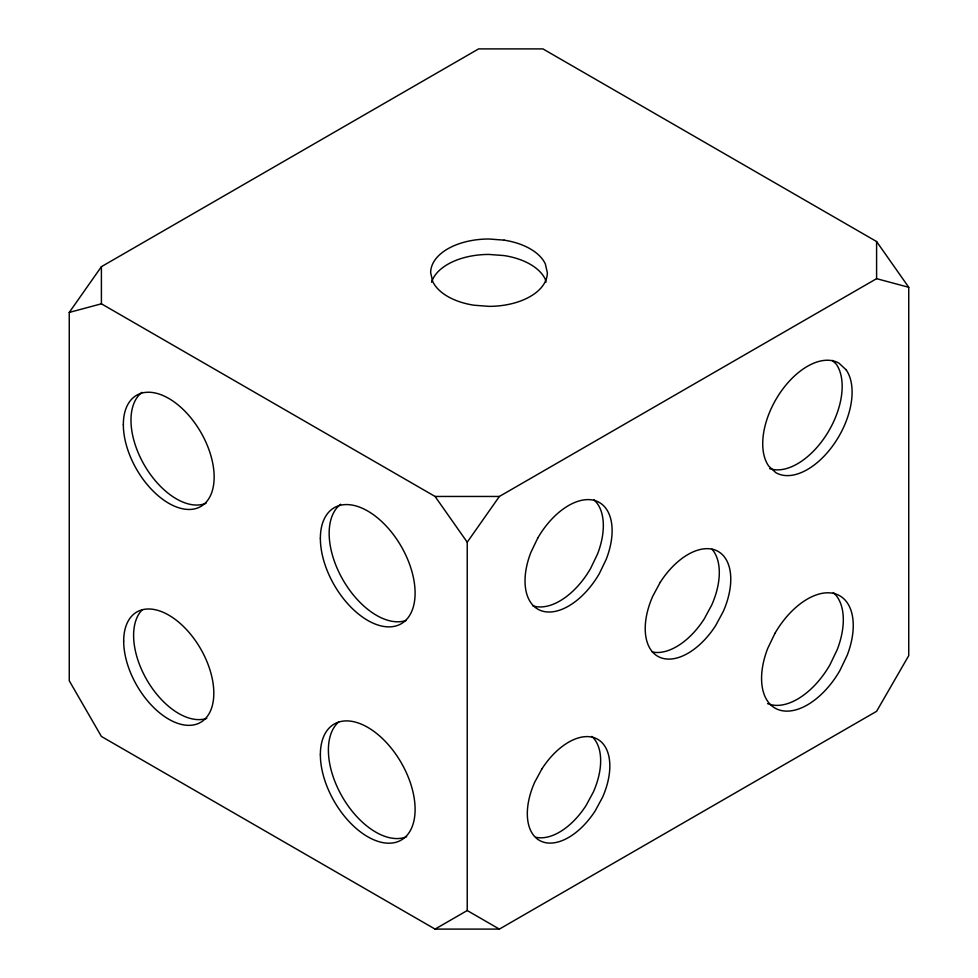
<?xml version="1.0" encoding="UTF-8"?>
<svg xmlns="http://www.w3.org/2000/svg" width="978" height="978" viewBox="0 0 978 978"><rect width="100%" height="100%" fill="white"/><g stroke="black" fill="none" stroke-linecap="round" stroke-linejoin="round"><path stroke-width="1.47" d="M69.255 312.434L101.406 266.676L478.621 48.9L542.924 48.9L876.594 241.542L908.745 287.287L908.745 655.627L876.594 711.324L499.379 929.1L435.076 929.1L101.406 736.458L69.255 680.761L69.255 312.434L101.406 303.803L435.076 496.457L467.227 542.203L467.227 910.53L499.379 929.1M467.227 542.203L499.379 496.457L876.594 278.669L908.745 287.287M435.076 929.1L467.227 910.53M435.076 496.457L499.379 496.457M832.278 360.43L836.178 364.048A63.191 36.492 -60 0 1 826.63 434.476A63.191 36.492 -60 0 1 769.613 468.609M545.981 282.19L545.345 279.39A58.338 33.68 0 0 0 504.098 255.576L489 254.439A58.338 33.68 0 0 0 431.555 282.251M876.594 241.542L876.594 278.669M101.406 266.676L101.406 303.803M833.305 592.534A64.817 37.421 -60 0 1 837.168 649.771L829.882 664.942A64.817 37.421 -60 0 1 767.571 703.598M712.033 549.22A60.502 34.927 -60 0 1 711.703 605.064L704.209 618.952A60.502 34.927 -60 0 1 652.192 651.947M591.824 736.397A58.338 33.68 -60 0 1 593.328 792.082L586.091 805.469A58.338 33.68 -60 0 1 535.932 837.278M593.829 499.734A61.577 35.55 -60 0 1 597.497 554.11L590.578 568.511A61.577 35.55 -60 0 1 532.631 605.724M206.016 503.279A64.218 37.078 60 0 1 144.279 464.978A64.218 37.078 60 0 1 141.969 392.361M406.053 620.468A66.981 38.668 60 0 1 342.41 578.903A66.981 38.668 60 0 1 340.625 504.257M406.652 836.716A66.981 38.668 60 0 1 342.899 797.852A66.981 38.668 60 0 1 338.73 721.947M206.774 718.353A63.741 36.797 60 0 1 147.409 680.871A63.741 36.797 60 0 1 142.409 609.6M537.778 538.034L530.858 552.448A61.577 35.55 -60 0 0 542.069 611.005A61.577 35.55 -60 0 0 599.355 573.585L606.274 559.184A61.577 35.55 -60 0 0 595.076 500.626A61.577 35.55 -60 0 0 537.778 538.034M775.004 633.243L767.718 648.414A64.817 37.421 -60 0 0 779.503 710.052A64.817 37.421 -60 0 0 839.821 670.676L847.107 655.505A64.817 37.421 -60 0 0 835.31 593.866A64.817 37.421 -60 0 0 775.004 633.243M541.885 768.94L534.648 782.327A58.338 33.68 -60 0 0 540.871 841.141A58.338 33.68 -60 0 0 595.26 810.762L602.497 797.376A58.338 33.68 -60 0 0 596.274 738.561A58.338 33.68 -60 0 0 541.885 768.94M660.309 582.203L652.815 596.091A60.502 34.927 -60 0 0 659.27 657.069A60.502 34.927 -60 0 0 715.664 625.565L723.17 611.678A60.502 34.927 -60 0 0 716.715 550.7A60.502 34.927 -60 0 0 660.309 582.203M504.098 240.148L489 238.999A58.338 33.68 0 0 0 430.662 272.679L432.655 281.395A58.338 33.68 0 0 0 473.902 305.209L489 306.358A58.338 33.68 0 0 0 547.338 272.679L545.345 263.962A58.338 33.68 0 0 0 504.098 240.148M846.104 369.782L839.002 363.193A63.191 36.492 -60 0 0 780.2 392.691A63.191 36.492 -60 0 0 768.708 466.066L775.811 472.655A63.191 36.492 -60 0 0 834.613 443.156A63.191 36.492 -60 0 0 846.104 369.782M123.338 424.635A64.218 37.078 60 0 0 191.443 509.367A64.218 37.078 60 0 0 191.443 418.547A64.218 37.078 60 0 0 123.338 424.635M123.68 641.152A63.741 36.797 60 0 0 191.285 725.248A63.741 36.797 60 0 0 191.285 635.113A63.741 36.797 60 0 0 123.68 641.152M320.368 754.71A66.981 38.668 60 0 0 391.42 843.097A66.981 38.668 60 0 0 391.42 748.366A66.981 38.668 60 0 0 320.368 754.71M320.368 538.389A66.981 38.668 60 0 0 391.42 626.764A66.981 38.668 60 0 0 391.42 532.044A66.981 38.668 60 0 0 320.368 538.389"/></g></svg>
